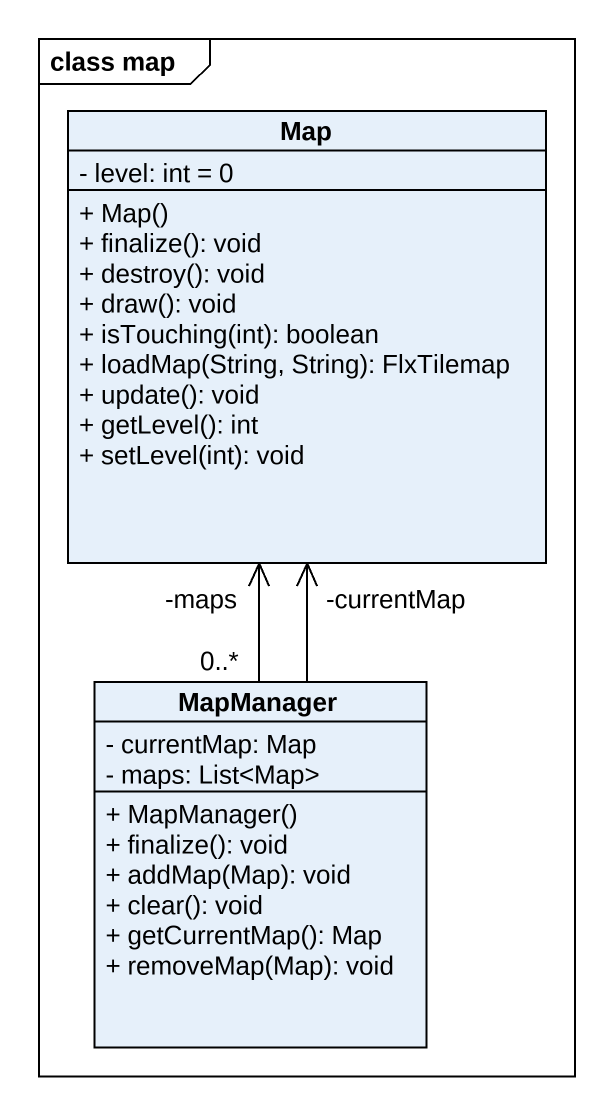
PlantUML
@startuml
mainframe class map
hide circle
hide empty members
skinparam classAttributeIconSize 0
class "Map" as Map_ {
  - level: int = 0
  + Map()
  + finalize(): void
  + destroy(): void
  + draw(): void
  + isTouching(int): boolean
  + loadMap(String, String): FlxTilemap
  + update(): void
  + getLevel(): int
  + setLevel(int): void
}
class MapManager {
  - currentMap: Map
  - maps: List<Map>
  + MapManager()
  + finalize(): void
  + addMap(Map): void
  + clear(): void
  + getCurrentMap(): Map
  + removeMap(Map): void
}
MapManager -up-> "-maps\n0..*" Map_
MapManager -up-> "-currentMap" Map_
@enduml
